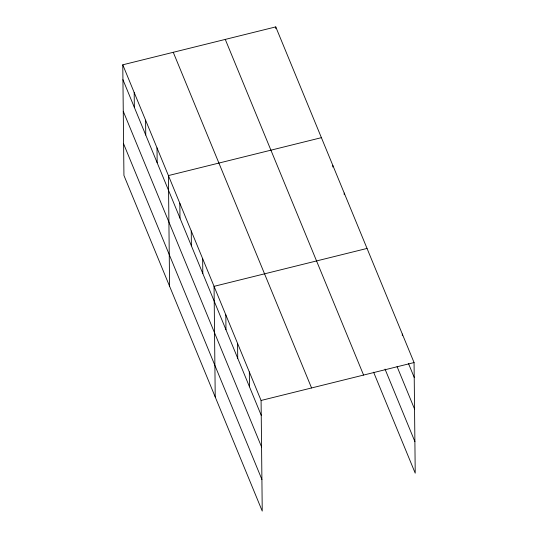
<?xml version="1.0" encoding="UTF-8"?>
<svg xmlns="http://www.w3.org/2000/svg" width="538" height="538" viewBox="0 0 538 538"><rect width="100%" height="100%" fill="white"/><g stroke="black" fill="none" stroke-linecap="round" stroke-linejoin="round"><path stroke-width="0.81" d="M122.778 64.809L261.085 400.467L262.241 511.1L123.935 175.442L122.778 64.809L275.759 26.9L414.065 362.558L415.222 473.191L373.601 372.182M321.401 137.667L168.421 175.576L169.578 286.209M367.037 248.435L214.063 286.344L215.22 396.977M261.085 400.467L414.065 362.558M408.497 363.547L414.22 377.427M397.078 366.62L414.549 409.035M385.026 369.108L414.892 441.59M225.274 39.409L363.58 375.067M173.263 52.294L311.569 387.959M122.933 79.678L261.239 415.336M123.263 111.279L261.569 446.937M123.606 143.834L261.912 479.499M402.31 334.031L402.323 335.685M344.219 193.055L344.233 194.702M332.807 165.361L332.827 167.015M275.759 26.9L275.772 28.554M249.329 371.933L249.484 386.802M237.574 343.405L237.729 358.274M225.819 314.871L225.973 329.74M202.651 258.65L202.806 273.519M191.239 230.957L191.394 245.826M179.826 203.263L179.988 218.132M157.009 147.883L157.163 162.752M145.596 120.189L145.758 135.058M134.191 92.496L134.345 107.365"/></g></svg>
